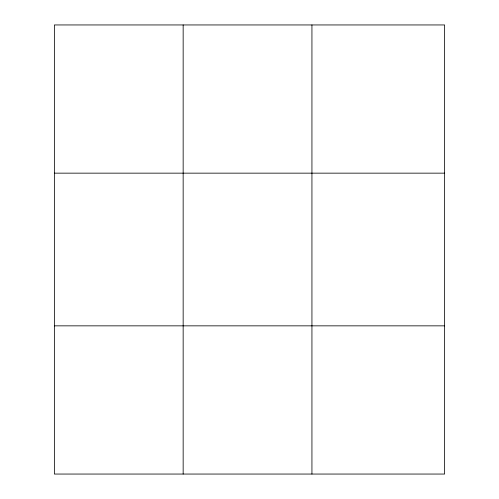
<?xml version="1.0" encoding="UTF-8"?>
<svg xmlns="http://www.w3.org/2000/svg" width="499" height="499" viewBox="0 0 499 499"><rect width="100%" height="100%" fill="white"/><g stroke="black" fill="none" stroke-linecap="round" stroke-linejoin="round"><path stroke-width="0.75" d="M183.158 24.95L183.158 474.05M311.937 24.95L311.937 474.05M444.628 173.153L444.628 24.95L54.372 24.95L54.372 474.05L444.628 474.05L444.628 173.153L54.372 173.153M54.372 325.847L444.628 325.847"/></g></svg>
